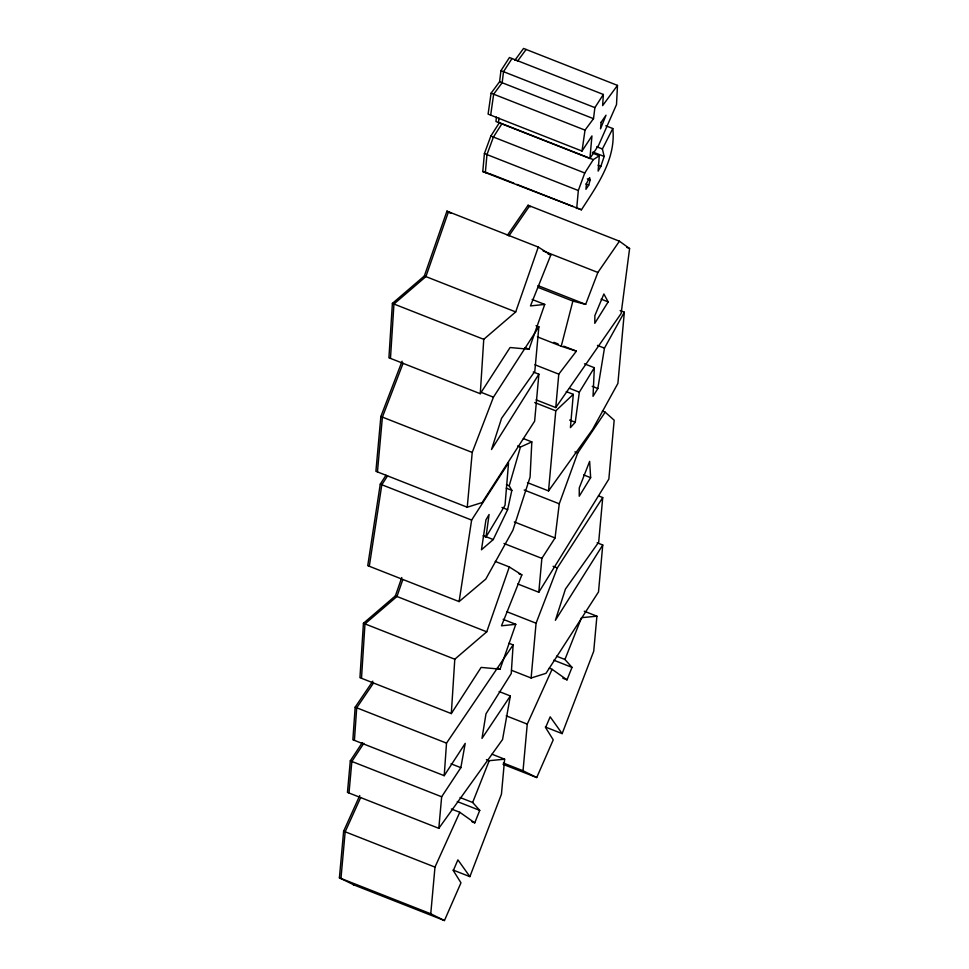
<?xml version="1.0" encoding="UTF-8"?>
<svg xmlns="http://www.w3.org/2000/svg" width="969" height="969" viewBox="0 0 969 969"><rect width="100%" height="100%" fill="white"/><g stroke="black" fill="none" stroke-linecap="round" stroke-linejoin="round"><path stroke-width="1.45" d="M584.513 363.847L594.336 367.711L593.028 396.345L597.825 388.533L604.462 348.137L624.339 312.2L620.136 310.54M523.405 438.594L531.824 441.9L530.079 477.087L512.904 530.213L485.808 579.062L459.1 601.592L367.748 565.654L380.272 484.137L386.013 475.234M514.818 60.344L523.551 48.45L617.483 85.393L616.514 104.567L598.697 145.108L589.903 158.492L495.983 121.537L496.394 117.031M401.772 577.548L395.388 595.874L363.436 623.285L359.947 677.67L451.312 713.596L481.108 667.411L500.077 669.143L515.774 624.315L503.153 619.336M361.498 678.276L364.974 623.903L396.939 596.492L402.825 579.571M544.735 304.423L530.467 305.913L550.816 255.004L538.292 247.071L446.939 211.133L424.349 275.983L392.397 303.406L388.92 357.779L480.273 393.717L510.069 347.52L529.038 349.252L544.735 304.423L532.114 299.457M390.471 358.385L393.947 304.012L425.9 276.601L448.477 211.739L450.985 213.325M451.312 713.596L454.788 659.223L486.741 631.812L509.319 566.95L495.292 561.439M480.273 393.717L483.749 339.332L515.702 311.921L538.292 247.071M508.907 643.246L513.122 644.906L511.244 673.552L485.978 713.826L481.993 738.402L510.348 695.96L499.12 691.539M589.903 158.492L591.95 135.926L582.018 151.055L488.097 114.112L491.089 93.181L499.592 81.735L500.949 70.676L509.44 57.522L603.36 94.465L602.633 105.621L617.483 85.393M372.799 681.195L355.163 707.188L352.861 739.747L444.214 775.684L465.217 743.38L460.844 767.666L441.658 796.772L438.812 828.325L347.459 792.388L350.306 760.847L362.297 742.642M354.412 740.364L356.713 707.794L373.501 683.036M444.214 775.684L446.515 743.126L513.122 644.906M592.265 152.981L599.29 155.755L598.139 171.089L600.865 166.305L604.159 156.445L602.391 148.984L612.796 128.538L605.77 125.776M566.259 391.573L573.285 394.335L570.426 427.62L575.247 422.266L579.341 392.191L594.336 367.711M402.087 361.231L380.865 416.5L375.899 471.297L467.252 507.235L482.138 502.548L534.634 421.176L538.885 374.216L533.277 372.011M354.642 885.23L339.404 877.841L343.632 831.184L359.753 795.549M377.45 471.903L382.404 417.106L403.104 363.23M340.955 878.447L345.17 831.79L360.686 797.523M348.997 792.993L351.856 761.452L363.847 743.259M612.796 128.538C616.187 158.964 597.134 185.539 581.436 209.788L482.78 171.561L484.403 153.574L490.847 136.048L499.386 122.675L593.319 159.619L599.29 155.755M498.55 122.554L498.962 118.036M467.252 507.235L472.218 452.438L493.439 397.169L538.861 326.771L536.051 325.669M491.998 754.221L504.619 759.187L501.445 794.217L469.88 876.642L457.901 859.842L453.31 870.574L460.965 882.832L444.444 920.55L430.757 913.779L434.984 867.11L459.791 812.288L451.372 808.982M538.861 326.771L534.815 371.406L501.567 418.317L491.513 449.519L538.885 374.216M538.8 592.253L541.865 558.374L555.055 537.952L559.27 503.795L577.694 453.007L605.177 412.164L614.176 420.207L608.847 479.086L538.8 592.253L517.761 583.968M511.475 670.282L531.121 678.009L536.075 623.212L557.308 567.943L602.73 497.557L598.515 495.898M536.111 399.858L555.758 407.586L558.786 374.155L576.373 351.141L563.74 346.175M584.271 611.209L596.904 616.187L593.731 651.216L562.153 733.63L550.174 716.83L545.583 727.562L553.238 739.831L536.729 777.538L523.03 770.767L527.257 724.109L552.076 669.288L549.266 668.174M527.475 482.647L548.527 490.92L555.782 410.832L573.285 394.335M576.7 208.505L578.323 190.518L584.767 173.003L593.319 159.619M602.73 497.557L598.685 542.18L565.436 589.091L555.382 620.293L602.754 545.002L597.146 542.785M602.754 545.002L598.503 591.95L545.995 673.322L531.121 678.009M624.339 312.2L617.895 383.421L592.507 429.521L548.527 490.92M582.018 151.055L585.022 130.125L593.512 118.678L594.881 107.62L603.36 94.465M507.344 235.322L528.069 205.258L619.421 241.196L629.596 248.536L621.141 313.496L555.758 407.586M483.192 535.93L486.002 537.032L489.091 514.503L485.941 519.868L481.472 549.798L493.245 539.551L507.611 509.67L511.85 490.35L509.197 485.832L506.399 484.73M490.665 115.129L493.669 94.187L502.16 82.74L503.529 71.682L512.007 58.528M369.298 566.259L381.822 484.754L387.564 475.852M459.1 601.592L471.624 520.074L508.555 462.843L505.031 505.297L486.002 537.032M510.348 695.96L502.548 739.541L438.812 828.325M576.373 351.141L561.233 346.236L572.873 301.08L537.795 287.284M588.728 185.115L590.133 179.955L589.612 177.593L586.463 183.48L585.942 189.306L588.728 185.115L585.918 184.013M509.197 485.832L520.426 447.072L531.824 441.9M572.873 301.08L585.664 304.375L597.873 272.459L619.421 241.196M471.939 821.748L474.749 822.851L479.74 810.375L472.654 802.477L489.212 760.689L504.619 759.187M562.819 678.191L567.022 679.85L572.013 667.375L564.939 659.477L581.497 617.689L596.904 616.187M509.319 566.95L521.855 574.896L501.506 625.804L515.774 624.315M590.642 477.669L579.244 496.213L579.268 487.916L589.636 461.365L590.642 477.669L583.629 474.907M608.157 301.892L594.796 323.331L594.857 315.628L603.881 294.007L608.157 301.892L601.131 299.13M501.966 123.693L493.415 137.065L486.971 154.58L485.348 172.567L488.897 173.536M508.895 235.939L529.619 205.876M517.398 61.35L526.131 49.455M482.78 171.561L487.516 172.845M500.949 70.676L594.881 107.62M499.592 81.735L593.512 118.678M491.089 93.181L585.022 130.125M596.771 146.767L602.391 148.984M592.919 152.024L604.159 156.445M598.055 165.202L600.865 166.305M490.847 136.048L584.767 173.003M587.323 178.853L590.133 179.955M484.403 153.574L578.323 190.518M490.084 173.851L513.97 183.25M516.78 184.352L573.006 206.47M575.816 207.572L581.436 209.788M626.786 247.434L629.596 248.536M543.149 250.935L597.873 272.459M548.018 253.902L550.816 255.004M537.965 285.613L585.664 304.375M424.349 275.983L515.702 311.921M597.437 345.376L604.462 348.137M553.917 342.311L558.132 343.971M537.383 336.849L561.233 346.236M524.823 347.592L529.038 349.252M392.397 303.406L483.749 339.332M592.216 386.316L597.825 388.533M534.936 364.768L558.786 374.155M569.518 388.327L579.341 392.191M602.367 411.05L605.177 412.164M534.731 402.547L555.782 410.832M569.639 420.061L575.247 422.266M480.806 392.203L493.439 397.169M574.883 451.905L577.694 453.007M517.616 445.958L520.426 447.072M380.865 416.5L472.218 452.438M524.193 489.999L559.27 503.795M506.23 488.146L511.85 490.35M501.99 507.465L507.611 509.67M514.357 521.94L555.055 537.952M380.272 484.137L471.624 520.074M503.989 543.476L541.865 558.374M483.422 535.687L493.245 539.551M553.093 566.296L557.308 567.943M519.045 573.793L521.855 574.896M506.617 611.621L536.075 623.212M556.509 656.158L564.939 659.477M395.388 595.874L486.741 631.812M553.771 660.192L572.013 667.375M497.267 668.041L500.077 669.143M363.436 623.285L454.788 659.223M545.317 727.004L562.153 733.63M506.206 715.825L527.257 724.109M503.383 763.039L523.03 770.767M503.044 764.299L536.729 777.538M355.163 707.188L446.515 743.126M486.414 759.587L489.212 760.689M451.033 763.802L460.844 767.666M460.033 797.511L472.654 802.477M457.283 801.545L479.74 810.375M350.306 760.847L441.658 796.772M453.044 870.017L469.88 876.642M343.632 831.184L434.984 867.11M339.404 877.841L430.757 913.779M353.091 884.612L444.444 920.55M446.939 211.133L449.446 212.72M552.076 669.288L567.022 679.85M459.791 812.288L474.749 822.851M528.069 205.258L530.334 206.894M601.119 122.276L600.526 128.841L606.013 115.202L601.119 122.276"/></g></svg>
